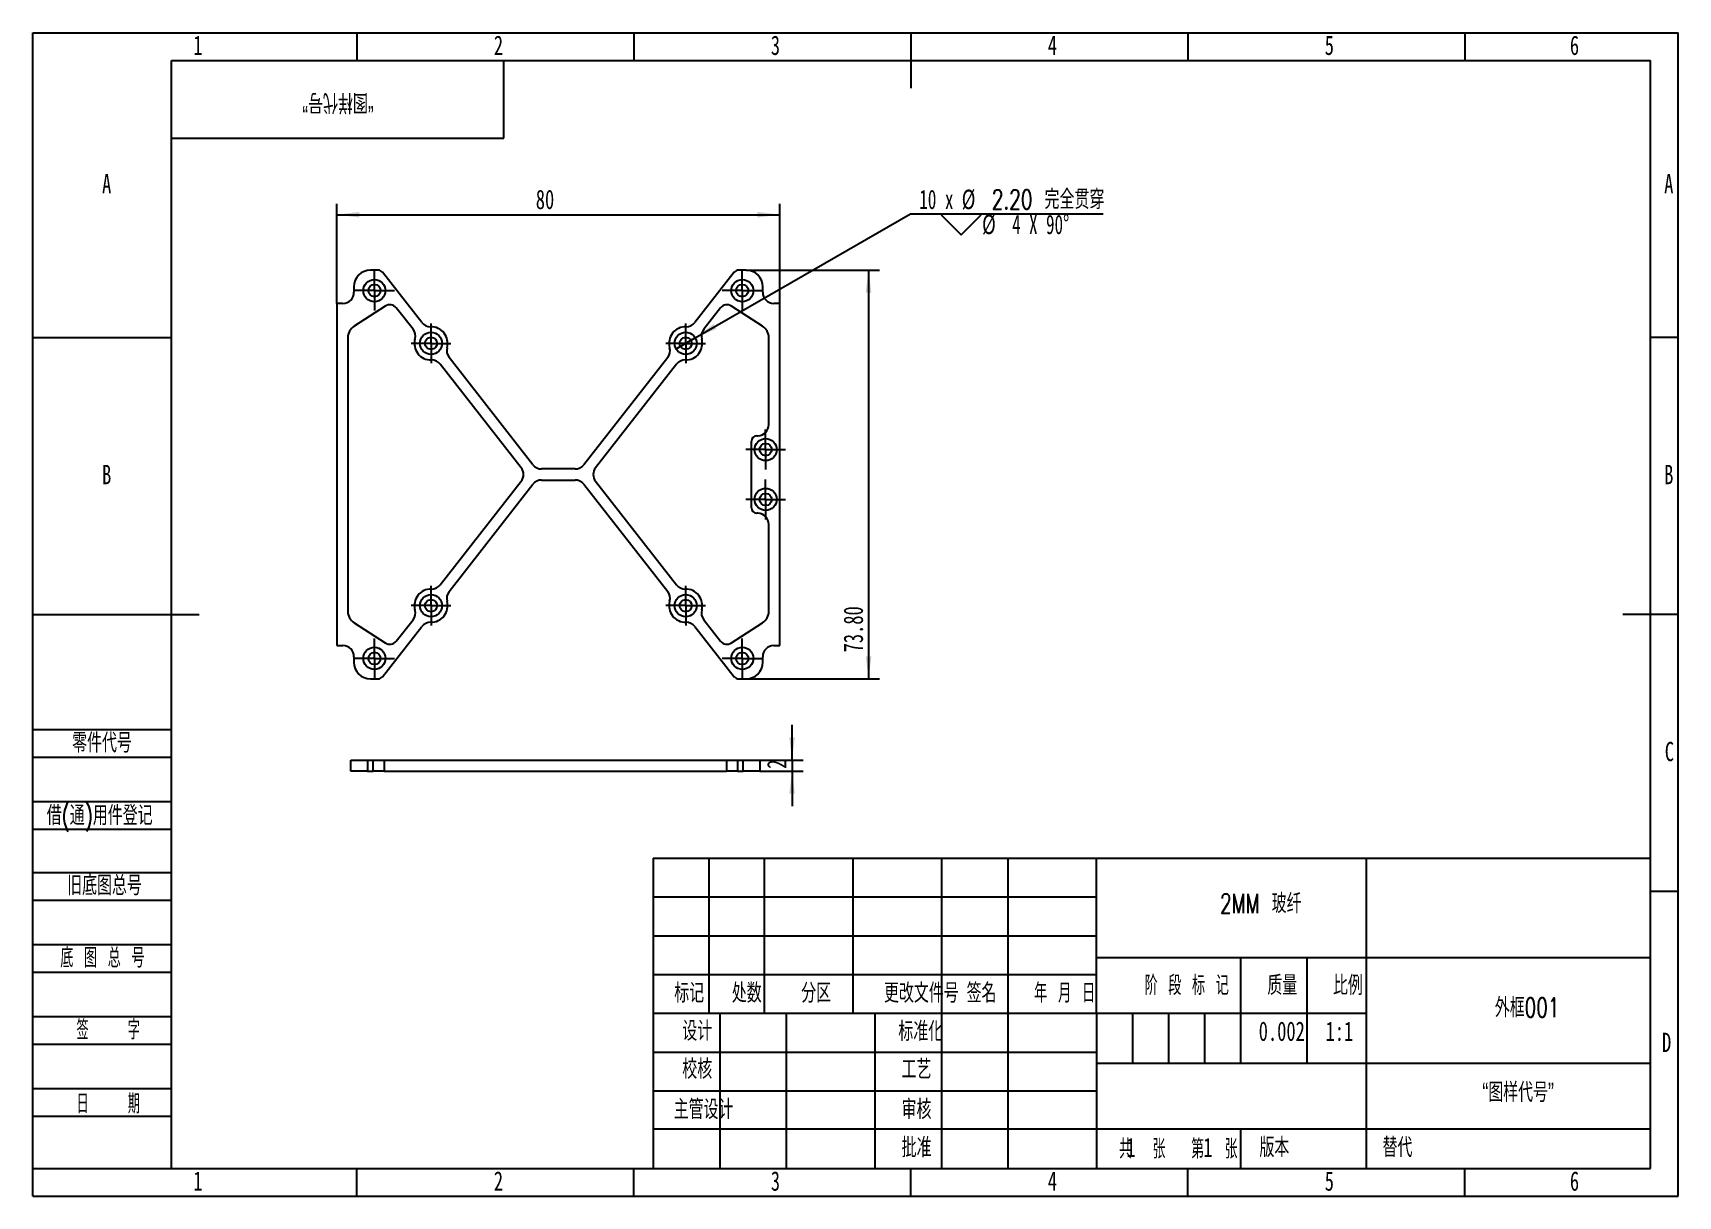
# Model space of a CAD drawing. Header units: millimetres. Extents: x 0 to 297, y 0 to 210.
import ezdxf

# ---------------------------------------------------------------- set-up
doc = ezdxf.new("R2010")
doc.units = ezdxf.units.MM
doc.layers.add('图框', color=7, linetype='Continuous')
doc.layers.add('粗实线层', color=7, linetype='Continuous', lineweight=25)
doc.styles.add('SLDTEXTSTYLE0', font='TXT', dxfattribs={"width": 0.7, "bigfont": 'bigfont'})
doc.styles.add('SLDTEXTSTYLE1', font='TXT', dxfattribs={"width": 0.6, "bigfont": 'bigfont'})
doc.styles.add('SLDTEXTSTYLE2', font='TXT', dxfattribs={"width": 0.614286, "bigfont": 'bigfont'})
doc.styles.add('SLDTEXTSTYLE3', font='TXT', dxfattribs={"width": 0.62, "bigfont": 'bigfont'})
doc.styles.add('SLDTEXTSTYLE4', font='TXT', dxfattribs={"width": 0.566667, "bigfont": 'bigfont'})
doc.styles.add('SLDTEXTSTYLE5', font='TXT', dxfattribs={"width": 0.7})
doc.styles.add('SLDTEXTSTYLE6', font='TXT', dxfattribs={"width": 0.65})
doc.styles.add('SLDTEXTSTYLE7', font='TXT', dxfattribs={"width": 0.642857})
doc.dimstyles.new('SLDDIMSTYLE0', dxfattribs={"dimtxt": 3.5, "dimasz": 4.08, "dimexe": 0, "dimexo": 0.0625, "dimgap": 0.875, "dimtad": 2, "dimrnd": 1e-09, "dimzin": 12, "dimdsep": 46, "dimtxsty": 'SLDTEXTSTYLE5', "dimsah": 1, "dimcen": 0.09, "dimadec": 0, "dimazin": 3, "dimtfac": 1, "dimtofl": 0, "dimtmove": 0, "dimatfit": 3, "dimfxl": 0, "dimfrac": 2, "dimtolj": 1, "dimtzin": 12, "dimarcsym": 0})
doc.dimstyles.new('SLDDIMSTYLE1', dxfattribs={"dimtxt": 3.5, "dimasz": 4.08, "dimexe": 0, "dimexo": 0.0625, "dimgap": 0.875, "dimtad": 2, "dimrnd": 1e-09, "dimzin": 4, "dimdsep": 46, "dimtxsty": 'SLDTEXTSTYLE5', "dimsah": 1, "dimcen": 0.09, "dimadec": 0, "dimazin": 1, "dimtfac": 1, "dimtofl": 0, "dimtmove": 0, "dimatfit": 3, "dimfxl": 0, "dimfrac": 2, "dimtolj": 1, "dimtzin": 12, "dimarcsym": 0})
doc.dimstyles.new('SLDDIMSTYLE2', dxfattribs={"dimtxt": 3.5, "dimasz": 4.08, "dimexe": 0, "dimexo": 0.0625, "dimgap": 0.875, "dimtad": 0, "dimtih": 1, "dimtoh": 1, "dimrnd": 1e-09, "dimzin": 4, "dimdsep": 46, "dimtxsty": 'SLDTEXTSTYLE5', "dimblk1": 'NONE', "dimsah": 1, "dimcen": 0, "dimadec": 0, "dimazin": 1, "dimtfac": 1, "dimtmove": 0, "dimatfit": 3, "dimldrblk": 'NONE', "dimfxl": 0, "dimfrac": 2, "dimtolj": 1, "dimtzin": 12, "dimarcsym": 0})
doc.dimstyles.new('SLDDIMSTYLE3', dxfattribs={"dimtxt": 3.5, "dimasz": 4.08, "dimexe": 0, "dimexo": 0.0625, "dimgap": 0.875, "dimtad": 2, "dimrnd": 1e-09, "dimzin": 12, "dimdsep": 46, "dimtxsty": 'SLDTEXTSTYLE5', "dimsah": 1, "dimcen": 0.09, "dimadec": 0, "dimazin": 3, "dimtfac": 1, "dimtmove": 0, "dimatfit": 0, "dimfxl": 0, "dimfrac": 2, "dimtolj": 1, "dimtzin": 12, "dimarcsym": 0})

# ---------------------------------------------------------------- blocks, each defined once
blk = doc.blocks.new('_D')
at = {"layer": '图框'}
for p, q in [((54.86, 161.17), (54.86, 179.17)), ((134.86, 161.17), (134.86, 179.17)), ((54.86, 177.17), (134.86, 177.17))]:
    blk.add_line(p, q, dxfattribs=at)
for points in [[(54.86, 177.17), (58.94, 176.67), (58.94, 177.68)], [(134.86, 177.17), (130.78, 177.68), (130.78, 176.67)]]:
    blk.add_solid(points, dxfattribs=at)
at = {"layer": '图框', "insert": (90.78, 181.69), "char_height": 3.5, "attachment_point": 1, "style": 'SLDTEXTSTYLE5'}
blk.add_mtext('80', dxfattribs=at)
blk = doc.blocks.new('_D_1')
at = {"layer": '图框'}
for p, q in [((128.76, 167.17), (152.86, 167.17)), ((150.86, 167.17), (150.86, 93.37)), ((128.76, 93.37), (152.86, 93.37))]:
    blk.add_line(p, q, dxfattribs=at)
for points in [[(150.86, 167.17), (150.35, 163.09), (151.37, 163.09)], [(150.86, 93.37), (151.37, 97.45), (150.35, 97.45)]]:
    blk.add_solid(points, dxfattribs=at)
at = {"layer": '图框', "insert": (146.35, 98.16), "char_height": 3.5, "attachment_point": 1, "rotation": 90, "style": 'SLDTEXTSTYLE5'}
blk.add_mtext('73.80', dxfattribs=at)
blk = doc.blocks.new('SW_SYMBOL_HOLE_SINK')
at = {"layer": '图框', "color": 0}
for p, q in [((0, 875), (800, 75)), ((800, 75), (1600, 875))]:
    blk.add_line(p, q, dxfattribs=at)
blk = doc.blocks.new('_D_2')
at = {"layer": '图框'}
for p, q in [((119.58, 154.95), (158.42, 177.36)), ((158.42, 177.36), (193.23, 177.36)), ((116.11, 152.95), (119.58, 154.95))]:
    blk.add_line(p, q, dxfattribs=at)
blk.add_solid([(119.58, 154.95), (123.37, 156.55), (122.86, 157.43)], dxfattribs=at)
at = {"layer": '图框', "xscale": 0.004511737089201878, "yscale": 0.004511737089201878, "zscale": 0.004511737089201878}
blk.add_blockref('SW_SYMBOL_HOLE_SINK', (163.99, 173.18), dxfattribs=at)
at = {"layer": '图框', "char_height": 3.5, "attachment_point": 1}
for s, insert, style in [('10 x', (160, 181.69), 'SLDTEXTSTYLE6'), ('%%c', (167.67, 181.7), 'SLDTEXTSTYLE5'), ('2.20 完全贯穿', (173.1, 181.69), 'SLDTEXTSTYLE0'), ('%%c', (171.35, 177.19), 'SLDTEXTSTYLE5'), ('4 X 90°', (176.78, 177.17), 'SLDTEXTSTYLE7')]:
    blk.add_mtext(s, dxfattribs=dict(at, insert=insert, style=style))
blk = doc.blocks.new('_None')
blk = doc.blocks.new('SW_CENTERMARKSYMBOL_0')
at = {"layer": '图框', "color": 0}
for p, q in [((0, 2.5), (0, 3.6)), ((-2.5, 0), (-3.6, 0)), ((0, 0), (-2.5, 0)), ((0, 0), (0, 2.5)), ((0, 0), (0, -2.5)), ((0, 0), (2.5, 0)), ((2.5, 0), (3.6, 0)), ((0, -2.5), (0, -3.6))]:
    blk.add_line(p, q, dxfattribs=at)
blk = doc.blocks.new('SW_CENTERMARKSYMBOL_1')
at = {"layer": '图框', "color": 0}
for p, q in [((0, 2.5), (0, 3.6)), ((-2.5, 0), (-3.6, 0)), ((0, 0), (-2.5, 0)), ((0, 0), (0, 2.5)), ((0, 0), (0, -2.5)), ((0, 0), (2.5, 0)), ((2.5, 0), (3.6, 0)), ((0, -2.5), (0, -3.6))]:
    blk.add_line(p, q, dxfattribs=at)
blk = doc.blocks.new('SW_CENTERMARKSYMBOL_2')
at = {"layer": '图框', "color": 0}
for p, q in [((0, 2.5), (0, 3.6)), ((-2.5, 0), (-3.6, 0)), ((0, 0), (-2.5, 0)), ((0, 0), (0, 2.5)), ((0, 0), (0, -2.5)), ((0, 0), (2.5, 0)), ((2.5, 0), (3.6, 0)), ((0, -2.5), (0, -3.6))]:
    blk.add_line(p, q, dxfattribs=at)
blk = doc.blocks.new('SW_CENTERMARKSYMBOL_3')
at = {"layer": '图框', "color": 0}
for p, q in [((0, 2.5), (0, 3.6)), ((-2.5, 0), (-3.6, 0)), ((0, 0), (-2.5, 0)), ((0, 0), (0, 2.5)), ((0, 0), (0, -2.5)), ((0, 0), (2.5, 0)), ((2.5, 0), (3.6, 0)), ((0, -2.5), (0, -3.6))]:
    blk.add_line(p, q, dxfattribs=at)
blk = doc.blocks.new('SW_CENTERMARKSYMBOL_4')
at = {"layer": '图框', "color": 0}
for p, q in [((0, 2.5), (0, 3.6)), ((-2.5, 0), (-3.6, 0)), ((0, 0), (-2.5, 0)), ((0, 0), (0, 2.5)), ((0, 0), (0, -2.5)), ((0, 0), (2.5, 0)), ((2.5, 0), (3.6, 0)), ((0, -2.5), (0, -3.6))]:
    blk.add_line(p, q, dxfattribs=at)
blk = doc.blocks.new('SW_CENTERMARKSYMBOL_5')
at = {"layer": '图框', "color": 0}
for p, q in [((0, 2.5), (0, 3.6)), ((-2.5, 0), (-3.6, 0)), ((0, 0), (-2.5, 0)), ((0, 0), (0, 2.5)), ((0, 0), (0, -2.5)), ((0, 0), (2.5, 0)), ((2.5, 0), (3.6, 0)), ((0, -2.5), (0, -3.6))]:
    blk.add_line(p, q, dxfattribs=at)
blk = doc.blocks.new('SW_CENTERMARKSYMBOL_6')
at = {"layer": '图框', "color": 0}
for p, q in [((0, 2.5), (0, 3.6)), ((-2.5, 0), (-3.6, 0)), ((0, 0), (-2.5, 0)), ((0, 0), (0, 2.5)), ((0, 0), (0, -2.5)), ((0, 0), (2.5, 0)), ((2.5, 0), (3.6, 0)), ((0, -2.5), (0, -3.6))]:
    blk.add_line(p, q, dxfattribs=at)
blk = doc.blocks.new('SW_CENTERMARKSYMBOL_7')
at = {"layer": '图框', "color": 0}
for p, q in [((0, 2.5), (0, 3.6)), ((-2.5, 0), (-3.6, 0)), ((0, 0), (-2.5, 0)), ((0, 0), (0, 2.5)), ((0, 0), (0, -2.5)), ((0, 0), (2.5, 0)), ((2.5, 0), (3.6, 0)), ((0, -2.5), (0, -3.6))]:
    blk.add_line(p, q, dxfattribs=at)
blk = doc.blocks.new('SW_CENTERMARKSYMBOL_8')
at = {"layer": '图框', "color": 0}
for p, q in [((0, 2.5), (0, 3.6)), ((-2.5, 0), (-3.6, 0)), ((0, 0), (-2.5, 0)), ((0, 0), (0, 2.5)), ((0, 0), (0, -2.5)), ((0, 0), (2.5, 0)), ((2.5, 0), (3.6, 0)), ((0, -2.5), (0, -3.6))]:
    blk.add_line(p, q, dxfattribs=at)
blk = doc.blocks.new('SW_CENTERMARKSYMBOL_9')
at = {"layer": '图框', "color": 0}
for p, q in [((0, 2.5), (0, 3.6)), ((-2.5, 0), (-3.6, 0)), ((0, 0), (-2.5, 0)), ((0, 0), (0, 2.5)), ((0, 0), (0, -2.5)), ((0, 0), (2.5, 0)), ((2.5, 0), (3.6, 0)), ((0, -2.5), (0, -3.6))]:
    blk.add_line(p, q, dxfattribs=at)
blk = doc.blocks.new('_D_3')
at = {"layer": '图框'}
for p, q in [((137.04, 78.72), (137.04, 85.07)), ((131.21, 78.72), (139.04, 78.72)), ((137.04, 78.72), (137.04, 76.72)), ((131.21, 76.72), (139.04, 76.72)), ((137.04, 76.72), (137.04, 70.37))]:
    blk.add_line(p, q, dxfattribs=at)
for points in [[(137.04, 78.72), (137.55, 82.8), (136.54, 82.8)], [(137.04, 76.72), (136.54, 72.64), (137.55, 72.64)]]:
    blk.add_solid(points, dxfattribs=at)
at = {"layer": '图框', "insert": (132.53, 77.14), "char_height": 3.5, "attachment_point": 1, "rotation": 90, "style": 'SLDTEXTSTYLE5'}
blk.add_mtext('2', dxfattribs=at)

msp = doc.modelspace()

# ---------------------------------------------------------------- linework, layer by layer
at = {"color": 7, "linetype": 'Continuous', "lineweight": 25}
for p, q in [((62.323, 167.175), (60.959, 167.175)), ((70.198, 157.72), (63.111, 166.791)), ((126.607, 166.791), (119.52, 157.72)), ((128.759, 167.175), (127.395, 167.175)), ((57.959, 164.175), (57.959, 163.175)), ((131.759, 163.175), (131.759, 164.175)), ((54.859, 161.175), (54.859, 99.375)), ((55.959, 161.175), (54.859, 161.175)), ((63.609, 160.68), (57.997, 157.036)), ((131.721, 157.036), (126.109, 160.68)), ((134.859, 161.175), (133.759, 161.175)), ((134.859, 99.375), (134.859, 161.175)), ((68.622, 156.489), (65.608, 160.346)), ((124.11, 160.346), (121.096, 156.489)), ((56.859, 154.939), (56.859, 105.611)), ((132.859, 139.275), (132.859, 154.939)), ((88.14, 131.506), (73.547, 150.185)), ((90.259, 132.044), (75.123, 151.416)), ((114.595, 151.416), (99.46, 132.044)), ((116.171, 150.185), (101.578, 131.506)), ((130.699, 137.275), (130.859, 137.275)), ((129.699, 124.275), (129.699, 136.275)), ((97.884, 131.275), (91.835, 131.275)), ((73.547, 110.365), (88.14, 129.044)), ((75.123, 109.134), (90.259, 128.506)), ((91.835, 129.275), (97.884, 129.275)), ((99.46, 128.506), (114.595, 109.134)), ((101.578, 129.044), (116.171, 110.365)), ((130.859, 123.275), (130.699, 123.275)), ((132.859, 105.611), (132.859, 121.275)), ((65.608, 100.204), (68.622, 104.061)), ((121.096, 104.061), (124.11, 100.204)), ((57.997, 103.514), (63.609, 99.87)), ((63.111, 93.759), (70.198, 102.83)), ((119.52, 102.83), (126.607, 93.759)), ((126.109, 99.87), (131.721, 103.514)), ((54.859, 99.375), (55.959, 99.375)), ((133.759, 99.375), (134.859, 99.375)), ((57.959, 97.375), (57.959, 96.375)), ((131.759, 96.375), (131.759, 97.375)), ((60.959, 93.375), (62.323, 93.375)), ((127.395, 93.375), (128.759, 93.375)), ((57.414, 76.725), (57.414, 78.725)), ((57.414, 78.725), (60.414, 78.725)), ((60.414, 78.725), (60.414, 76.725)), ((60.414, 78.725), (61.414, 78.725)), ((61.414, 76.725), (61.414, 78.725)), ((61.414, 78.725), (63.414, 78.725)), ((63.414, 78.725), (125.214, 78.725)), ((63.414, 78.725), (63.414, 76.725)), ((125.214, 78.725), (125.214, 76.725)), ((125.214, 78.725), (127.214, 78.725)), ((127.214, 78.725), (127.214, 76.725)), ((127.214, 78.725), (128.214, 78.725)), ((128.214, 76.725), (128.214, 78.725)), ((128.214, 78.725), (131.214, 78.725)), ((131.214, 78.725), (131.214, 76.725)), ((60.414, 76.725), (57.414, 76.725)), ((60.414, 76.725), (61.414, 76.725)), ((63.414, 76.725), (61.414, 76.725)), ((63.414, 76.725), (125.214, 76.725)), ((127.214, 76.725), (125.214, 76.725)), ((127.214, 76.725), (128.214, 76.725)), ((131.214, 76.725), (128.214, 76.725))]:
    msp.add_line(p, q, dxfattribs=at)
for centre, radius in [((61.659, 163.475), 2), ((61.659, 163.475), 1.1), ((128.059, 163.475), 2), ((128.059, 163.475), 1.1), ((71.873, 153.952), 2), ((71.873, 153.952), 1.1), ((117.846, 153.952), 2), ((117.846, 153.952), 1.1), ((132.279, 134.775), 2), ((132.279, 134.775), 1.1), ((132.279, 125.775), 2), ((132.279, 125.775), 1.1), ((71.873, 106.597), 2), ((71.873, 106.597), 1.1), ((117.846, 106.597), 2), ((117.846, 106.597), 1.1), ((61.659, 97.075), 2), ((61.659, 97.075), 1.1), ((128.059, 97.075), 2), ((128.059, 97.075), 1.1)]:
    msp.add_circle(centre, radius, dxfattribs=at)
for centre, radius, start, end in [((60.959, 164.175), 3, 90, 180), ((62.323, 166.175), 1, 38, 90), ((127.395, 166.175), 1, 90, 142), ((128.759, 164.175), 3, 0, 90), ((55.959, 163.175), 2, 270, 0), ((64.426, 159.422), 1.5, 38, 123), ((125.292, 159.422), 1.5, 57, 142), ((133.759, 163.175), 2, 180, 270), ((71.774, 158.951), 2, 218, 271.1301), ((117.944, 158.951), 2, 268.8699, 322), ((59.359, 154.939), 2.5, 123, 180), ((67.046, 155.257), 2, 344.8699, 38), ((71.873, 153.952), 3, 164.8699, 271.1301), ((71.873, 153.952), 3, 344.8699, 91.1301), ((117.846, 153.952), 3, 88.8699, 195.1301), ((117.846, 153.952), 3, 268.8699, 15.1301), ((122.672, 155.257), 2, 142, 195.1301), ((130.359, 154.939), 2.5, 360, 57), ((76.699, 152.647), 2, 164.8699, 218), ((113.019, 152.647), 2, 322, 15.1301), ((71.971, 148.953), 2, 38, 91.1301), ((117.747, 148.953), 2, 88.8699, 142), ((130.699, 136.275), 1, 90, 180), ((130.859, 139.275), 2, 270, 360), ((86.564, 130.275), 2, 322, 38), ((91.835, 133.275), 2, 218, 270), ((97.884, 133.275), 2, 270, 322), ((103.154, 130.275), 2, 142, 218), ((91.835, 127.275), 2, 90, 142), ((97.884, 127.275), 2, 38, 90), ((130.699, 124.275), 1, 180, 270), ((130.859, 121.275), 2, 0, 90), ((71.971, 111.597), 2, 268.8699, 322), ((117.747, 111.597), 2, 218, 271.1301), ((71.873, 106.597), 3, 88.8699, 195.1301), ((71.873, 106.597), 3, 268.8699, 15.1301), ((76.699, 107.903), 2, 142, 195.1301), ((113.019, 107.903), 2, 344.8699, 38), ((117.846, 106.597), 3, 164.8699, 271.1301), ((117.846, 106.597), 3, 344.8699, 91.1301), ((59.359, 105.611), 2.5, 180, 237), ((67.046, 105.292), 2, 322, 15.1301), ((122.672, 105.292), 2, 164.8699, 218), ((130.359, 105.611), 2.5, 303, 0), ((71.774, 101.598), 2, 88.8699, 142), ((117.944, 101.598), 2, 38, 91.1301), ((55.959, 97.375), 2, 0, 90), ((64.426, 101.128), 1.5, 237, 322), ((125.292, 101.128), 1.5, 218, 303), ((133.759, 97.375), 2, 90, 180), ((60.959, 96.375), 3, 180, 270), ((128.759, 96.375), 3, 270, 0), ((62.323, 94.375), 1, 270, 322), ((127.395, 94.375), 1, 218, 270)]:
    msp.add_arc(centre, radius, start, end, dxfattribs=at)
at = {"layer": '图框'}
for p, q in [((0, 0), (0, 210)), ((0, 210), (297, 210)), ((58.5, 210), (58.5, 205)), ((108.5, 210), (108.5, 205)), ((208.5, 210), (208.5, 205)), ((258.5, 210), (258.5, 205)), ((297, 0), (297, 210)), ((0, 155), (25, 155)), ((297, 155), (292, 155)), ((0, 84.221), (25, 84.221)), ((0, 79.221), (25, 79.221)), ((0, 71.221), (25, 71.221)), ((0, 66.221), (25, 66.221)), ((0, 58.43), (25, 58.43)), ((112, 54), (192, 54)), ((297, 55), (292, 55)), ((0, 53.43), (25, 53.43)), ((0, 45.43), (25, 45.43)), ((112, 47), (192, 47)), ((0, 40.43), (25, 40.43)), ((198.5, 33), (198.5, 24)), ((205, 33), (205, 24)), ((211.5, 33), (211.5, 24)), ((0, 32.43), (25, 32.43)), ((0, 27.43), (25, 27.43)), ((0, 19.43), (25, 19.43)), ((0, 14.43), (25, 14.43)), ((0, 5), (25, 5)), ((58.5, 0), (58.5, 5)), ((108.5, 0), (108.5, 5)), ((208.5, 0), (208.5, 5)), ((258.5, 0), (258.5, 5)), ((0, 0), (297, 0))]:
    msp.add_line(p, q, dxfattribs=at)
at = {"layer": '图框', "lineweight": 25}
for p, q in [((158.5, 210), (158.5, 200)), ((0, 105), (30, 105)), ((297, 105), (287, 105)), ((112, 61), (112, 5)), ((112, 61), (292, 61)), ((122, 61), (122, 33)), ((132, 61), (132, 33)), ((148, 61), (148, 33)), ((164, 61), (164, 5)), ((176, 61), (176, 5)), ((191.968, 61.052), (192.005, 5)), ((240.692, 61), (240.692, 5)), ((191.98, 43.052), (291.98, 43.052)), ((218, 43.069), (218, 24.069)), ((230, 43), (230, 24)), ((112, 40), (192, 40)), ((112, 33), (192, 33)), ((124, 33), (124, 5)), ((136, 33), (136, 5)), ((152, 33), (152, 5)), ((192.015, 33), (240.692, 33)), ((112, 26), (192, 26)), ((192, 24), (292, 24)), ((112, 19), (192, 19)), ((112, 12.166), (192, 12.166)), ((192, 12.166), (292, 12.166)), ((218, 12.166), (218, 5)), ((25, 5), (292, 5)), ((158.5, 0), (158.5, 5))]:
    msp.add_line(p, q, dxfattribs=at)
at = {"layer": '图框', "linetype": 'Continuous', "lineweight": 25}
for p, q in [((25, 5), (25, 205)), ((25, 205), (292, 205)), ((292, 5), (292, 205))]:
    msp.add_line(p, q, dxfattribs=at)
at = {"layer": '粗实线层'}
for p, q in [((85, 191), (85, 205)), ((25, 191), (85, 191))]:
    msp.add_line(p, q, dxfattribs=at)

# ---------------------------------------------------------------- block references
at = {"layer": '图框'}
for name, p in [('SW_CENTERMARKSYMBOL_1', (61.659, 163.475)), ('SW_CENTERMARKSYMBOL_2', (128.059, 163.475)), ('SW_CENTERMARKSYMBOL_0', (71.873, 153.952)), ('SW_CENTERMARKSYMBOL_3', (117.846, 153.952)), ('SW_CENTERMARKSYMBOL_8', (132.279, 134.775)), ('SW_CENTERMARKSYMBOL_9', (132.279, 125.775)), ('SW_CENTERMARKSYMBOL_6', (71.873, 106.597)), ('SW_CENTERMARKSYMBOL_5', (117.846, 106.597)), ('SW_CENTERMARKSYMBOL_7', (61.659, 97.075)), ('SW_CENTERMARKSYMBOL_4', (128.059, 97.075))]:
    msp.add_blockref(name, p, dxfattribs=at)

# ---------------------------------------------------------------- texts
at = {"layer": '图框', "char_height": 3.5}
for s, insert, attachment_point, style in [('1', (29.794, 209.516), 2, 'SLDTEXTSTYLE5'), ('2', (84.044, 209.516), 2, 'SLDTEXTSTYLE5'), ('3', (134.044, 209.516), 2, 'SLDTEXTSTYLE5'), ('4', (184.044, 209.516), 2, 'SLDTEXTSTYLE5'), ('5', (234.044, 209.516), 2, 'SLDTEXTSTYLE5'), ('6', (278.297, 209.516), 2, 'SLDTEXTSTYLE5'), ('A', (13.32, 184.516), 2, 'SLDTEXTSTYLE5'), ('A', (295.32, 184.516), 2, 'SLDTEXTSTYLE5'), ('B', (13.32, 132.016), 2, 'SLDTEXTSTYLE5'), ('B', (295.32, 132.016), 2, 'SLDTEXTSTYLE5'), ('零件代号', (7.084, 83.579), 1, 'SLDTEXTSTYLE0'), ('C', (295.427, 82.016), 2, 'SLDTEXTSTYLE5'), ('借(通)用件登记', (2.496, 70.473), 1, 'SLDTEXTSTYLE0'), ('旧底图总号', (6.194, 57.824), 1, 'SLDTEXTSTYLE0'), ('2MM 玻纤', (221.663, 54.577), 2, 'SLDTEXTSTYLE0'), ('底 图 总 号', (4.947, 44.766), 1, 'SLDTEXTSTYLE2'), ('标记', (118.479, 38.417), 2, 'SLDTEXTSTYLE0'), ('处数', (128.868, 38.417), 2, 'SLDTEXTSTYLE0'), ('分区', (141.39, 38.417), 2, 'SLDTEXTSTYLE0'), ('更改文件号', (160.39, 38.417), 2, 'SLDTEXTSTYLE0'), ('签名', (171.258, 38.417), 2, 'SLDTEXTSTYLE0'), ('年 月 日', (186.261, 38.417), 2, 'SLDTEXTSTYLE3'), ('阶 段 标 记', (208.286, 39.805), 2, 'SLDTEXTSTYLE2'), ('质量', (225.553, 39.805), 2, 'SLDTEXTSTYLE0'), ('比例', (237.401, 39.805), 2, 'SLDTEXTSTYLE0'), ('外框001', (269.755, 35.791), 2, 'SLDTEXTSTYLE0'), ('签    字', (13.591, 31.764), 2, 'SLDTEXTSTYLE4'), ('设计', (119.928, 31.558), 2, 'SLDTEXTSTYLE0'), ('标准化', (160.285, 31.492), 2, 'SLDTEXTSTYLE0'), ('0.002', (225.455, 31.521), 2, 'SLDTEXTSTYLE5'), ('1:1', (235.858, 31.521), 2, 'SLDTEXTSTYLE5'), ('D', (294.93, 29.516), 2, 'SLDTEXTSTYLE5'), ('校核', (119.928, 24.679), 2, 'SLDTEXTSTYLE0'), ('工艺', (159.517, 24.643), 2, 'SLDTEXTSTYLE0'), ('“图样代号”', (268.127, 20.49), 2, 'SLDTEXTSTYLE0'), ('日    期', (13.591, 18.413), 2, 'SLDTEXTSTYLE4'), ('主管设计', (121.069, 17.399), 2, 'SLDTEXTSTYLE0'), ('审核', (159.517, 17.399), 2, 'SLDTEXTSTYLE0'), ('批准', (159.519, 10.523), 2, 'SLDTEXTSTYLE0'), ('共  张', (200.263, 10.262), 2, 'SLDTEXTSTYLE1'), ('1', (197.393, 10.531), 1, 'SLDTEXTSTYLE5'), ('第  张', (213.29, 10.262), 2, 'SLDTEXTSTYLE1'), ('1', (211.295, 10.531), 1, 'SLDTEXTSTYLE5'), ('版本', (224.12, 10.531), 2, 'SLDTEXTSTYLE0'), ('替代', (243.641, 10.531), 1, 'SLDTEXTSTYLE0'), ('1', (29.794, 4.474), 2, 'SLDTEXTSTYLE5'), ('2', (84.044, 4.474), 2, 'SLDTEXTSTYLE5'), ('3', (134.044, 4.474), 2, 'SLDTEXTSTYLE5'), ('4', (184.044, 4.474), 2, 'SLDTEXTSTYLE5'), ('5', (234.044, 4.474), 2, 'SLDTEXTSTYLE5'), ('6', (278.297, 4.474), 2, 'SLDTEXTSTYLE5')]:
    msp.add_mtext(s, dxfattribs=dict(at, insert=insert, attachment_point=attachment_point, style=style))
at = {"layer": '图框', "insert": (55.073, 195.655), "char_height": 3.5, "attachment_point": 2, "rotation": 180, "style": 'SLDTEXTSTYLE0'}
msp.add_mtext('“图样代号”', dxfattribs=at)

# ---------------------------------------------------------------- dimensions: what is measured, and where the dimension line sits
at = {"layer": '图框'}
dim = msp.add_linear_dim(base=(134.859, 177.175), p1=(54.859, 161.175), p2=(134.859, 161.175), dimstyle='SLDDIMSTYLE0', dxfattribs=at)
dim.commit()
dim.dimension.update_dxf_attribs({"geometry": '_D', "text_midpoint": (92.313, 177.175), "dimtype": 160})
dim = msp.add_diameter_dim_2p(p1=(116.113, 152.953), p2=(119.578, 154.952), text='10 x <> 完全贯穿\\P{\\fGDT;w}%%c 4 X 90°\\P', dimstyle='SLDDIMSTYLE2', dxfattribs=at)
dim.commit()
dim.dimension.update_dxf_attribs({"geometry": '_D_2', "text_midpoint": (176.617, 177.175), "dimtype": 163})
for base, p1, p2, dimstyle, picture, middle in [((150.859, 93.375), (128.759, 167.175), (128.759, 93.375), 'SLDDIMSTYLE1', '_D_1', (150.859, 101.996)), ((137.044, 76.725), (131.214, 78.725), (131.214, 76.725), 'SLDDIMSTYLE3', '_D_3', (137.044, 77.907))]:
    dim = msp.add_linear_dim(base=base, p1=p1, p2=p2, angle=90, dimstyle=dimstyle, dxfattribs=at)
    dim.commit()
    dim.dimension.update_dxf_attribs({"geometry": picture, "text_midpoint": middle, "dimtype": 160})

doc.saveas('drawing.dxf')
